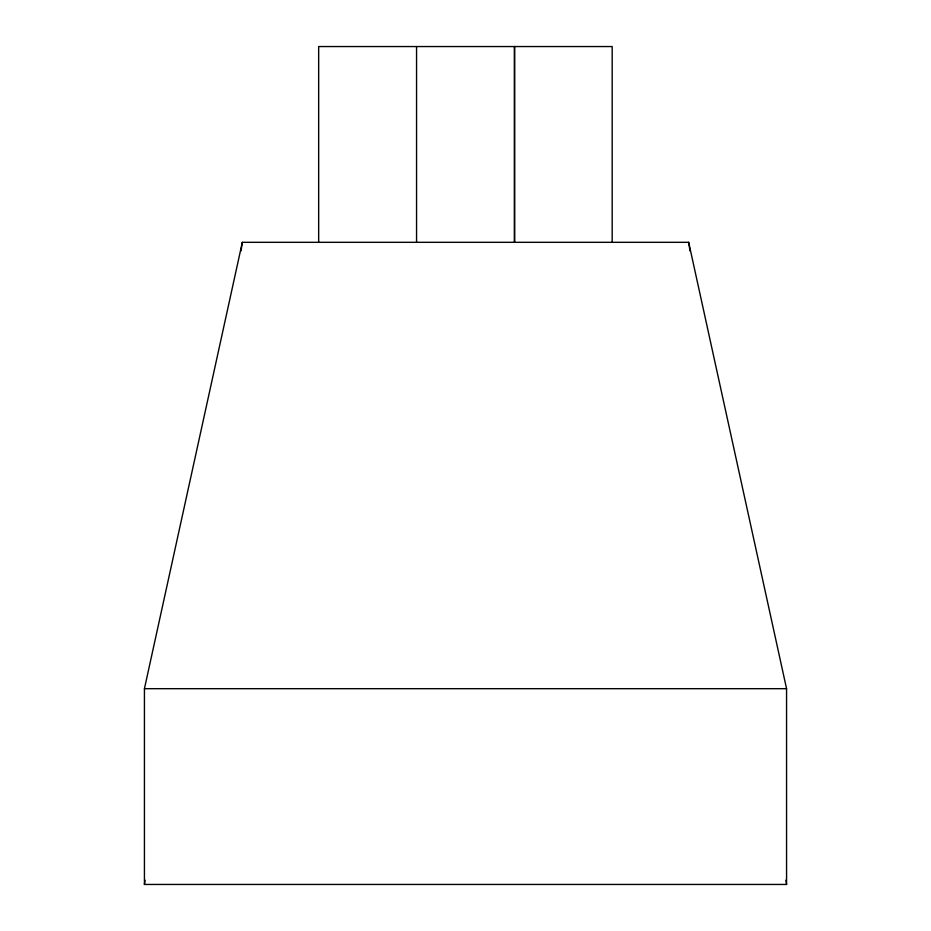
<?xml version="1.0" encoding="UTF-8"?>
<svg xmlns="http://www.w3.org/2000/svg" width="931" height="931" viewBox="0 0 931 931"><rect width="100%" height="100%" fill="white"/><g stroke="black" fill="none" stroke-linecap="round" stroke-linejoin="round"><path stroke-width="1.4" d="M144.433 884.45L144.433 688.684L242.316 242.316L688.684 242.316L786.567 688.684L786.567 884.45L144.433 884.45L145.085 880.167M241.013 250.928L242.316 242.316M144.433 688.684L786.567 688.684M688.684 242.316L689.987 250.939M785.904 880.144L786.567 884.45M612.179 242.316L612.179 46.55L318.67 46.55L318.67 242.316M514.587 46.55L514.587 242.316M514.447 46.55L514.447 242.316M416.553 46.55L416.553 242.316"/></g></svg>
